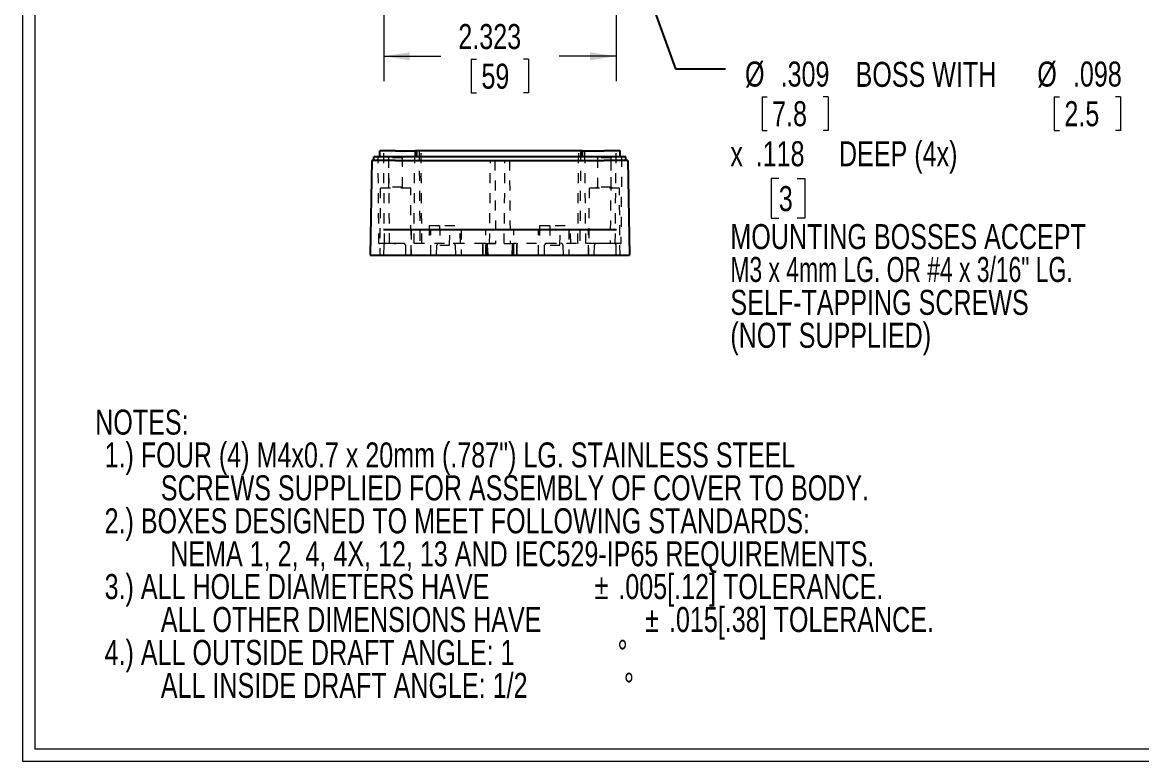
# Model space of a CAD drawing. Header units: inches. Extents: x 0.5 to 33.5, y 0.5 to 21.5.
# Drawn here: x 0.5 to 11.69, y 0.53 to 7.92 of the extents above; entities that cross this region are included whole.
import ezdxf

# ---------------------------------------------------------------- set-up
doc = ezdxf.new("R2010")
doc.units = ezdxf.units.IN
doc.header["$LTSCALE"] = 2
doc.header["$MEASUREMENT"] = 0
doc.linetypes.add('HIDDEN', pattern=[0.075, 0.05, -0.025])
doc.styles.add('SLDTEXTSTYLE0', font='TXT', dxfattribs={"width": 0.75})
doc.styles.add('SLDTEXTSTYLE3', font='TXT', dxfattribs={"width": 0.683333})
doc.dimstyles.new('SLDDIMSTYLE0', dxfattribs={"dimtxt": 0.25, "dimasz": 0.26, "dimexe": 0, "dimexo": 0.0625, "dimgap": 0.0625, "dimtad": 0, "dimtih": 1, "dimtoh": 1, "dimdec": 3, "dimrnd": 1e-09, "dimzin": 12, "dimdsep": 46, "dimtxsty": 'SLDTEXTSTYLE0', "dimsah": 1, "dimcen": 0.09, "dimadec": 0, "dimazin": 3, "dimtfac": 1, "dimtdec": 3, "dimtofl": 0, "dimtmove": 0, "dimatfit": 3, "dimfxl": 1, "dimfrac": 2, "dimtolj": 1, "dimtzin": 12, "dimarcsym": 0})
doc.dimstyles.new('SLDDIMSTYLE5', dxfattribs={"dimtxt": 0.18, "dimasz": 0.26, "dimexe": 0, "dimexo": 0.0625, "dimgap": 0, "dimtad": 0, "dimtih": 1, "dimtoh": 1, "dimdec": 0, "dimrnd": 1e-09, "dimzin": 0, "dimdsep": 46, "dimtxsty": 'Standard', "dimsah": 1, "dimcen": 0.09, "dimadec": 0, "dimazin": 0, "dimtfac": 0.26, "dimtdec": 0, "dimtofl": 0, "dimtmove": 0, "dimatfit": 3, "dimfxl": 1, "dimfrac": 2, "dimtolj": 1, "dimtzin": 0, "dimarcsym": 0})

# ---------------------------------------------------------------- blocks, each defined once
blk = doc.blocks.new('SW_NOTE_2')
at = {"color": 0, "linetype": 'Continuous', "lineweight": 0, "char_height": 0.25, "attachment_point": 1, "style": 'SLDTEXTSTYLE0'}
for s, insert in [('NOTES:', (0, 0.322)), ('1.) FOUR (4) M4x0.7 x 20mm (.787") LG. STAINLESS STEEL', (0.094, -0.006)), ('SCREWS SUPPLIED FOR ASSEMBLY OF COVER TO BODY.', (0.656, -0.335)), ('2.) BOXES DESIGNED TO MEET FOLLOWING STANDARDS:', (0.094, -0.664)), ('NEMA 1, 2, 4, 4X, 12, 13 AND IEC529-IP65 REQUIREMENTS.', (0.75, -0.993)), ('3.) ALL HOLE DIAMETERS HAVE', (0.094, -1.321)), ('.005[.12] TOLERANCE.', (5.228, -1.321)), ('%%p', (4.99, -1.321)), ('ALL OTHER DIMENSIONS HAVE', (0.656, -1.65)), ('.015[.38] TOLERANCE.', (5.734, -1.65)), ('%%p', (5.496, -1.65)), ('4.) ALL OUTSIDE DRAFT ANGLE: 1', (0.094, -1.979)), ('%%d', (5.22, -1.979)), ('ALL INSIDE DRAFT ANGLE: 1/2', (0.656, -2.308)), ('%%d', (5.284, -2.308))]:
    blk.add_mtext(s, dxfattribs=dict(at, insert=insert))
blk = doc.blocks.new('_D_21')
at = {"color": 7, "linetype": 'Continuous', "lineweight": 18}
for p, q in [((6.436, 11.241), (6.436, 7.331)), ((4.113, 10.867), (4.113, 7.331)), ((4.113, 7.581), (4.683, 7.581)), ((4.988, 7.551), (4.988, 7.214)), ((4.988, 7.551), (5.039, 7.551)), ((5.561, 7.551), (5.51, 7.551)), ((5.561, 7.551), (5.561, 7.214)), ((6.436, 7.581), (5.866, 7.581)), ((4.988, 7.214), (5.039, 7.214)), ((5.561, 7.214), (5.51, 7.214))]:
    blk.add_line(p, q, dxfattribs=at)
for points in [[(4.113, 7.581), (4.373, 7.541), (4.373, 7.621)], [(6.436, 7.581), (6.176, 7.621), (6.176, 7.541)]]:
    blk.add_solid(points, dxfattribs=at)
at = {"color": 7, "linetype": 'Continuous', "lineweight": 18, "char_height": 0.25, "attachment_point": 1, "style": 'SLDTEXTSTYLE0'}
for s, insert in [('2.323', (4.859, 7.903)), ('59', (5.09, 7.507))]:
    blk.add_mtext(s, dxfattribs=dict(at, insert=insert))
blk = doc.blocks.new('SW_NOTE_6')
at = {"color": 0, "linetype": 'Continuous', "lineweight": 0}
for p, q in [((0.364, -0.279), (0.364, -0.615)), ((0.364, -0.279), (0.415, -0.279)), ((1.026, -0.279), (0.976, -0.279)), ((1.026, -0.279), (1.026, -0.615)), ((3.285, -0.279), (3.285, -0.615)), ((3.285, -0.279), (3.336, -0.279)), ((3.947, -0.279), (3.897, -0.279)), ((3.947, -0.279), (3.947, -0.615)), ((0.364, -0.615), (0.415, -0.615)), ((1.026, -0.615), (0.976, -0.615)), ((3.285, -0.615), (3.336, -0.615)), ((3.947, -0.615), (3.897, -0.615)), ((0.532, -1.096), (0.456, -1.096)), ((0.456, -1.096), (0.456, -1.493)), ((0.716, -1.096), (0.793, -1.096)), ((0.793, -1.096), (0.793, -1.493)), ((0.456, -1.493), (0.532, -1.493)), ((0.793, -1.493), (0.716, -1.493))]:
    blk.add_line(p, q, dxfattribs=at)
at = {"color": 0, "linetype": 'Continuous', "lineweight": 0, "char_height": 0.25, "attachment_point": 1}
for s, insert, style in [('%%c', (0.194, 0.073), 'SLDTEXTSTYLE0'), ('.309', (0.55, 0.073), 'SLDTEXTSTYLE0'), ('BOSS WITH', (1.299, 0.07), 'SLDTEXTSTYLE0'), ('%%c', (3.115, 0.073), 'SLDTEXTSTYLE0'), ('.098', (3.471, 0.073), 'SLDTEXTSTYLE0'), ('HOLE', (4.22, 0.07), 'SLDTEXTSTYLE0'), ('7.8', (0.465, -0.323), 'SLDTEXTSTYLE0'), ('2.5', (3.386, -0.323), 'SLDTEXTSTYLE0'), ('x', (0.048, -0.723), 'SLDTEXTSTYLE0'), ('.118', (0.301, -0.723), 'SLDTEXTSTYLE0'), ('DEEP (4x)', (1.133, -0.723), 'SLDTEXTSTYLE0'), ('3', (0.532, -1.171), 'SLDTEXTSTYLE0'), ('MOUNTING BOSSES ACCEPT', (0.048, -1.551), 'SLDTEXTSTYLE0'), ('M3 x 4mm LG. OR #4 x 3/16" LG.', (0.048, -1.879), 'SLDTEXTSTYLE3'), ('SELF-TAPPING SCREWS', (0.048, -2.208), 'SLDTEXTSTYLE0'), ('(NOT SUPPLIED)', (0.048, -2.537), 'SLDTEXTSTYLE0')]:
    blk.add_mtext(s, dxfattribs=dict(at, insert=insert, style=style))

msp = doc.modelspace()

# ---------------------------------------------------------------- linework, layer by layer
at = {"color": 7, "linetype": 'Continuous', "lineweight": 18}
for p, q in [((0.5025, 21.5341), (0.5025, 0.5341)), ((0.6265, 21.4101), (0.6265, 0.6581)), ((33.3785, 0.6581), (0.6265, 0.6581)), ((33.5025, 0.5341), (0.5025, 0.5341))]:
    msp.add_line(p, q, dxfattribs=at)
at = {"color": 7, "linetype": 'Continuous', "lineweight": 25}
for p, q in [((4.0737, 6.5779), (4.0737, 6.637)), ((4.2311, 6.637), (4.0737, 6.637)), ((4.2311, 6.637), (4.428, 6.637)), ((4.428, 6.637), (4.428, 6.5779)), ((4.5855, 6.637), (4.428, 6.637)), ((5.9437, 6.637), (4.5855, 6.637)), ((6.1012, 6.637), (5.9437, 6.637)), ((6.1012, 6.5779), (6.1012, 6.637)), ((6.1012, 6.637), (6.3178, 6.637)), ((6.4752, 6.637), (6.3178, 6.637)), ((6.4752, 6.5779), (6.4752, 6.637)), ((3.9949, 6.5386), (3.9784, 5.5937)), ((4.2311, 6.5386), (3.9949, 6.5386)), ((4.0146, 6.5386), (4.0146, 6.5779)), ((4.2311, 6.5779), (4.0146, 6.5779)), ((6.3178, 6.5779), (4.2311, 6.5779)), ((4.2311, 6.5386), (6.3178, 6.5386)), ((6.5343, 6.5779), (6.3178, 6.5779)), ((6.554, 6.5386), (6.3178, 6.5386)), ((6.5343, 6.5386), (6.5343, 6.5779)), ((6.554, 6.5386), (6.5705, 5.5937)), ((4.1102, 5.8496), (4.2129, 5.8496)), ((4.2129, 5.8496), (4.3427, 5.8496)), ((4.3427, 5.8496), (6.2062, 5.8496)), ((6.2062, 5.8496), (6.336, 5.8496)), ((6.336, 5.8496), (6.4387, 5.8496)), ((3.9784, 5.5937), (3.9914, 5.5937)), ((3.9924, 5.5937), (4.1525, 5.5937)), ((4.1112, 5.5937), (4.1112, 5.5936)), ((4.1525, 5.5937), (4.3427, 5.5937)), ((4.3316, 5.5937), (4.3316, 5.5936)), ((4.3316, 5.5937), (4.3405, 5.5937)), ((4.3427, 5.5937), (6.2062, 5.5937)), ((4.6425, 5.5936), (4.6425, 5.5937)), ((5.9064, 5.5937), (5.9064, 5.5936)), ((6.2062, 5.5937), (6.3964, 5.5937)), ((6.2084, 5.5937), (6.2173, 5.5937)), ((6.2173, 5.5936), (6.2173, 5.5937)), ((6.3964, 5.5937), (6.5565, 5.5937)), ((6.5575, 5.5937), (6.5705, 5.5937))]:
    msp.add_line(p, q, dxfattribs=at)
at = {"color": 7, "linetype": 'HIDDEN', "lineweight": 18}
for p, q in [((4.1211, 5.7118), (4.113, 6.637)), ((4.4477, 6.5779), (4.4477, 6.637)), ((4.4674, 6.637), (4.4754, 5.7118)), ((4.4951, 5.7118), (4.487, 6.637)), ((6.0538, 5.7118), (6.0619, 6.637)), ((6.0815, 6.637), (6.0735, 5.7118)), ((6.1209, 6.637), (6.1209, 6.5779)), ((6.4278, 5.7118), (6.4359, 6.637)), ((4.0655, 5.7118), (4.0579, 6.5779)), ((4.1139, 6.5388), (4.1649, 6.5388)), ((4.1503, 6.5781), (4.1622, 6.5662)), ((4.3, 6.5662), (4.1622, 6.5662)), ((4.1622, 6.5662), (4.1622, 6.2747)), ((4.1721, 5.7121), (4.1649, 6.5388)), ((4.1721, 5.7118), (4.1649, 6.5386)), ((4.3, 6.5662), (4.3119, 6.5781)), ((4.3, 6.2747), (4.3, 6.5662)), ((4.4165, 5.7118), (4.4241, 6.5779)), ((5.1721, 5.7119), (5.1793, 6.5386)), ((5.1793, 6.5386), (5.2239, 6.5386)), ((5.2239, 6.5386), (5.2311, 5.7119)), ((5.3178, 5.7118), (5.325, 6.5386)), ((5.3696, 6.5386), (5.3768, 5.7118)), ((6.1324, 5.7118), (6.1248, 6.5779)), ((6.237, 6.5781), (6.2489, 6.5662)), ((6.3867, 6.5662), (6.2489, 6.5662)), ((6.2489, 6.5662), (6.2489, 6.2747)), ((6.384, 6.5388), (6.3768, 5.7121)), ((6.384, 6.5386), (6.3768, 5.7118)), ((6.384, 6.5388), (6.435, 6.5388)), ((6.3867, 6.5662), (6.3986, 6.5781)), ((6.3867, 6.2747), (6.3867, 6.5662)), ((6.491, 6.5779), (6.4834, 5.7118)), ((4.1622, 6.2747), (4.1503, 6.2628)), ((4.3, 6.2747), (4.1622, 6.2747)), ((4.3119, 6.2628), (4.3, 6.2747)), ((6.2489, 6.2747), (6.237, 6.2628)), ((6.3867, 6.2747), (6.2489, 6.2747)), ((6.3986, 6.2628), (6.3867, 6.2747)), ((4.0795, 6.263), (4.0737, 5.5937)), ((4.3828, 6.263), (4.0795, 6.263)), ((4.3886, 5.5937), (4.3828, 6.263)), ((6.1661, 6.263), (6.1603, 5.5937)), ((6.4694, 6.263), (6.1661, 6.263)), ((6.4752, 5.5937), (6.4694, 6.263)), ((4.3886, 5.8497), (4.3886, 5.5936)), ((4.5689, 5.889), (4.5658, 5.7118)), ((4.5689, 5.889), (4.7233, 5.889)), ((4.5855, 5.5936), (4.5855, 5.8497)), ((4.671, 5.889), (4.6744, 5.6921)), ((4.7233, 5.889), (4.8776, 5.889)), ((4.7721, 5.6921), (4.7756, 5.889)), ((4.8807, 5.7118), (4.8776, 5.889)), ((4.8886, 5.8496), (4.8886, 5.5937)), ((5.1337, 5.5937), (5.1337, 5.8496)), ((5.4152, 5.5937), (5.4152, 5.8496)), ((5.6603, 5.5937), (5.6603, 5.8496)), ((5.6713, 5.889), (5.6682, 5.7118)), ((5.6713, 5.889), (5.8256, 5.889)), ((5.7733, 5.889), (5.7768, 5.6921)), ((5.8256, 5.889), (5.98, 5.889)), ((5.8745, 5.6921), (5.8779, 5.889)), ((5.9634, 5.8497), (5.9634, 5.5936)), ((5.9831, 5.7118), (5.98, 5.889)), ((6.1603, 5.5936), (6.1603, 5.8497)), ((4.0655, 5.7118), (4.0733, 5.7118)), ((4.1167, 5.7118), (4.0733, 5.7118)), ((4.1205, 5.7076), (4.1259, 5.7105)), ((4.1211, 5.7118), (4.1282, 5.7118)), ((4.2143, 5.7118), (4.1332, 5.7118)), ((4.1721, 5.7118), (4.1721, 5.7121)), ((4.3077, 5.7118), (4.2143, 5.7118)), ((4.2165, 5.7118), (4.2311, 5.7118)), ((5.1217, 5.7118), (4.3077, 5.7118)), ((4.4951, 5.7149), (4.4951, 5.7154)), ((4.4951, 5.7118), (4.4951, 5.7154)), ((5.1239, 5.7118), (5.1307, 5.7118)), ((5.1329, 5.7118), (5.3178, 5.7118)), ((5.2311, 5.7119), (5.1721, 5.7119)), ((5.3178, 5.7118), (5.3768, 5.7118)), ((5.3768, 5.7118), (5.416, 5.7118)), ((5.4228, 5.7118), (5.4182, 5.7118)), ((6.2412, 5.7118), (5.4272, 5.7118)), ((6.0538, 5.7154), (6.0538, 5.7149)), ((6.0538, 5.7154), (6.0538, 5.7118)), ((6.3346, 5.7118), (6.2412, 5.7118)), ((6.4157, 5.7118), (6.3346, 5.7118)), ((6.3768, 5.7121), (6.3768, 5.7118)), ((6.4237, 5.7103), (6.4163, 5.7118)), ((6.4762, 5.7118), (6.4207, 5.7118)), ((6.4762, 5.7118), (6.4808, 5.7118)), ((6.4808, 5.7118), (6.4834, 5.7118)), ((4.1129, 5.6925), (4.1112, 5.5937)), ((4.3299, 5.6925), (4.3316, 5.5937)), ((4.6425, 5.5937), (4.6442, 5.6925)), ((4.6744, 5.6921), (4.7233, 5.6921)), ((4.7233, 5.6921), (4.7721, 5.6921)), ((4.8279, 5.6925), (4.8297, 5.5937)), ((5.1038, 5.6925), (5.1046, 5.5937)), ((5.1046, 5.5937), (5.1038, 5.6925)), ((5.1465, 5.593), (5.1413, 5.6931)), ((5.1465, 5.593), (5.1413, 5.6931)), ((5.1559, 5.593), (5.1503, 5.6932)), ((5.1559, 5.593), (5.1503, 5.6932)), ((5.3986, 5.6932), (5.393, 5.593)), ((5.3986, 5.6932), (5.393, 5.593)), ((5.4076, 5.6937), (5.4024, 5.593)), ((5.4443, 5.5937), (5.4451, 5.6925)), ((5.4451, 5.6925), (5.4443, 5.5937)), ((5.7192, 5.5937), (5.721, 5.6925)), ((5.7768, 5.6921), (5.8256, 5.6921)), ((5.8256, 5.6921), (5.8745, 5.6921)), ((5.9044, 5.6953), (5.9047, 5.6925)), ((5.9047, 5.6925), (5.9064, 5.5937)), ((6.2173, 5.5937), (6.219, 5.6925)), ((6.4377, 5.5937), (6.436, 5.6925))]:
    msp.add_line(p, q, dxfattribs=at)
at = {"color": 7, "linetype": 'HIDDEN', "lineweight": 18, "flags": 128}
for points in [[(5.0951, 5.7118), (5.0971, 5.7112), (5.0988, 5.7099), (5.101, 5.7064), (5.1022, 5.7034), (5.103, 5.7002), (5.1035, 5.6969), (5.1038, 5.6925)], [(5.4451, 5.6925), (5.4453, 5.6961), (5.4458, 5.6998), (5.4467, 5.7033), (5.4479, 5.7064), (5.4506, 5.7104), (5.4538, 5.7118)]]:
    msp.add_lwpolyline(points, dxfattribs=at)
at = {"color": 7, "linetype": 'HIDDEN', "lineweight": 18}
for centre, radius, start, end in [((4.1326, 5.6921), 0.0197, 90.01094, 179.00005), ((4.132, 5.6932), 0.0185, 109.06469, 182.21415), ((4.3102, 5.6921), 0.0197, 0.99995, 89.99995), ((4.6639, 5.6921), 0.0197, 89.99994, 179.00005), ((4.8083, 5.6921), 0.0197, 1, 90), ((5.1217, 5.6917), 0.0199, 31.54609, 90.63571), ((5.1313, 5.6927), 0.0189, 30.51258, 91.1426), ((5.4177, 5.6926), 0.0191, 89.03709, 178.18186), ((5.4264, 5.693), 0.0188, 86.88145, 179.72716), ((5.7406, 5.6921), 0.0197, 90, 179), ((5.885, 5.6921), 0.0197, 1.00014, 89.99997), ((6.2387, 5.6921), 0.0197, 90, 179), ((6.4163, 5.6921), 0.0197, 1.00002, 90.00714), ((6.4169, 5.6932), 0.0184, 357.66566, 69.63435), ((5.1222, 5.6926), 0.019, 1.50651, 30.92855), ((5.133, 5.6934), 0.0171, 359.20426, 32.21424)]:
    msp.add_arc(centre, radius, start, end, dxfattribs=at)

# ---------------------------------------------------------------- block references
at = {"color": 7, "linetype": 'Continuous', "lineweight": 0}
for name, p in [('SW_NOTE_6', (7.5297, 7.4553)), ('SW_NOTE_2', (1.23, 3.7289))]:
    msp.add_blockref(name, p, dxfattribs=at)

# ---------------------------------------------------------------- dimensions: what is measured, and where the dimension line sits
at = {"color": 7, "linetype": 'Continuous', "lineweight": 18}
dim = msp.add_linear_dim(base=(6.4359, 7.5811), p1=(4.113, 10.9669), p2=(6.4359, 11.3409), dimstyle='SLDDIMSTYLE0', dxfattribs=at)
dim.commit()
dim.dimension.update_dxf_attribs({"geometry": '_D_21', "text_midpoint": (5.2744, 7.5811), "dimtype": 160})

# ---------------------------------------------------------------- leaders
at = {"color": 7, "linetype": 'Continuous', "lineweight": 0}
msp.add_leader([(5.8468, 10.7222), (7.0297, 7.4553), (7.5297, 7.4553)], dimstyle='SLDDIMSTYLE5', dxfattribs=at)

doc.saveas('drawing.dxf')
